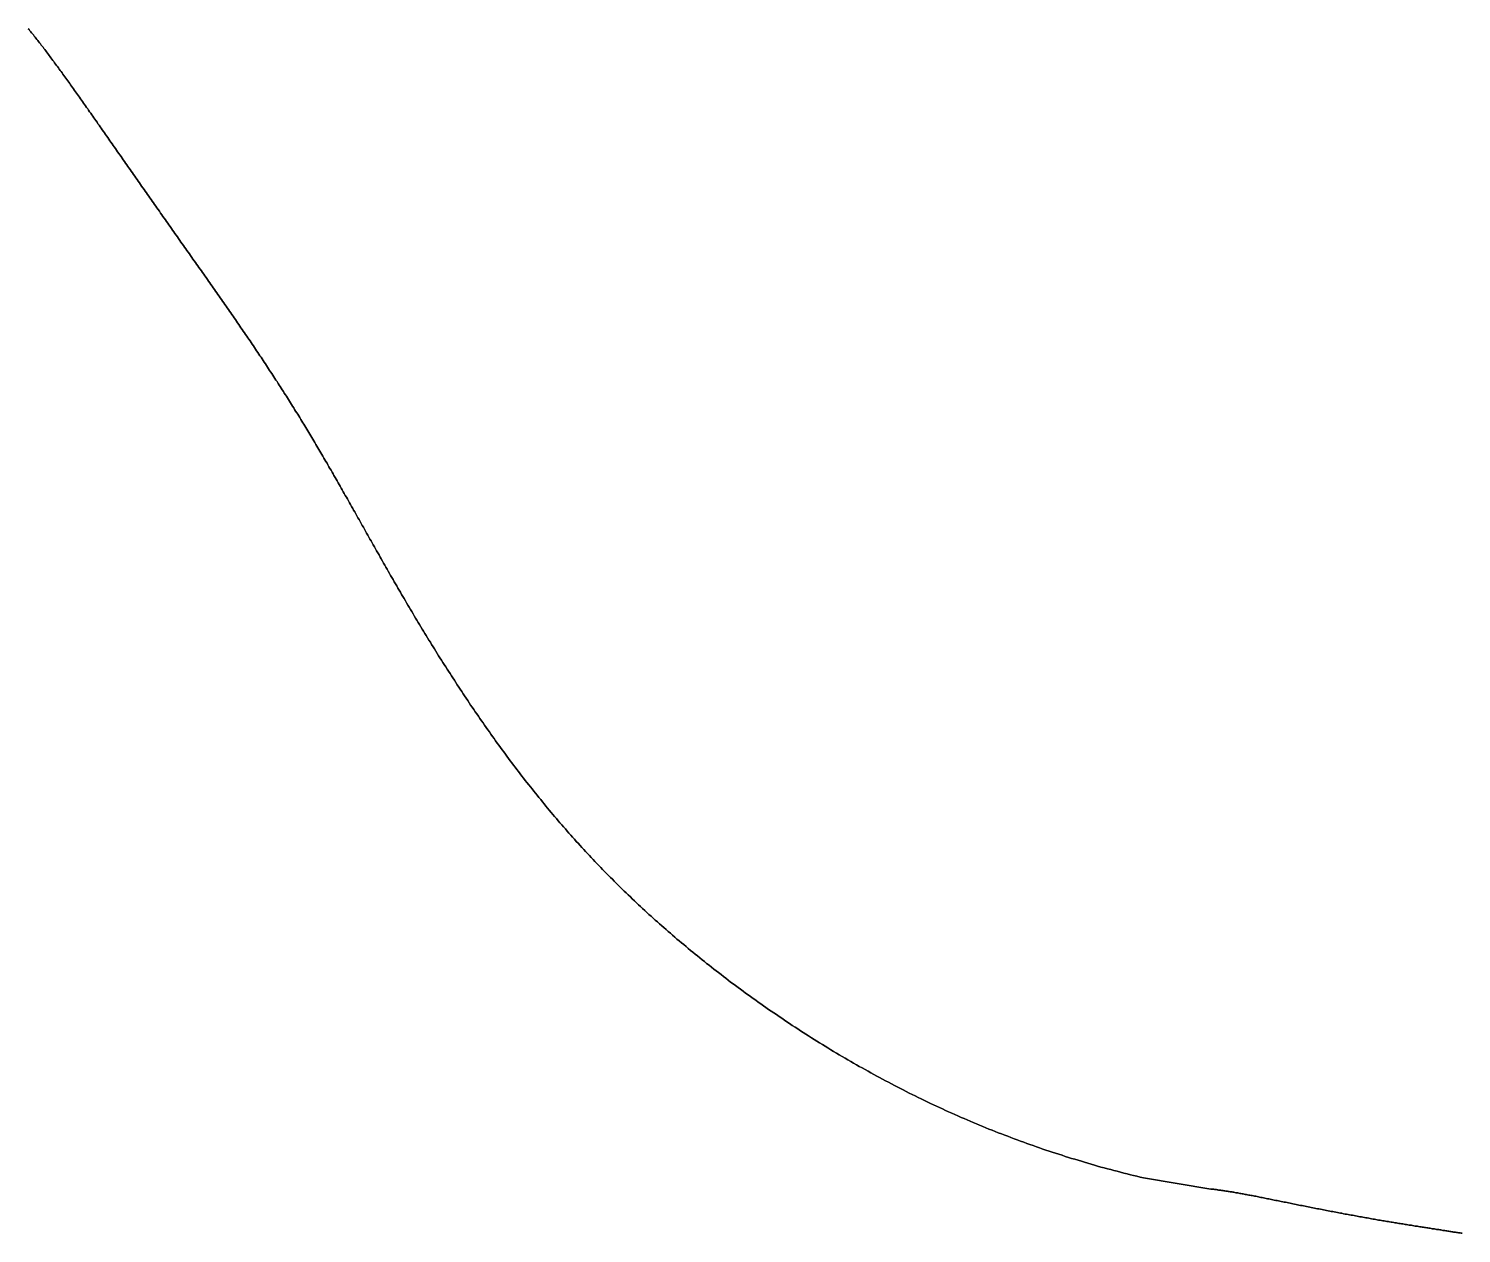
# Model space of a CAD drawing. Header units: inches. Extents: x 130170 to 284068, y 377793 to 804530.
# Drawn here: x 254936.4 to 255039.1, y 734768.7 to 734855 of the extents above; entities that cross this region are included whole.
import ezdxf

# ---------------------------------------------------------------- set-up
doc = ezdxf.new("R2010")
doc.units = ezdxf.units.IN
doc.header["$MEASUREMENT"] = 0
doc.layers.add('muni_il', color=7, linetype='Continuous')

msp = doc.modelspace()

# ---------------------------------------------------------------- linework, layer by layer
at = {"layer": 'muni_il'}
for points in [[(254936.34, 734855.03), (254936.4, 734854.96), (254936.46, 734854.88), (254936.52, 734854.81), (254936.58, 734854.73), (254936.65, 734854.65), (254936.71, 734854.58), (254936.77, 734854.5), (254936.83, 734854.42), (254936.89, 734854.34), (254936.96, 734854.26), (254937.02, 734854.18), (254937.08, 734854.1), (254937.14, 734854.02), (254937.21, 734853.94), (254937.27, 734853.86), (254937.33, 734853.78), (254937.4, 734853.7), (254937.46, 734853.62), (254937.52, 734853.53), (254937.59, 734853.45), (254937.65, 734853.36), (254937.71, 734853.28), (254937.78, 734853.19), (254937.84, 734853.11), (254937.91, 734853.02), (254937.97, 734852.94), (254938.04, 734852.85), (254938.1, 734852.76), (254938.17, 734852.67), (254938.23, 734852.58), (254938.3, 734852.49), (254938.36, 734852.4), (254938.43, 734852.31), (254938.5, 734852.22), (254938.56, 734852.13), (254938.63, 734852.04), (254938.7, 734851.95), (254938.76, 734851.86), (254938.83, 734851.76), (254938.9, 734851.67), (254938.97, 734851.58), (254939.04, 734851.48), (254939.1, 734851.39), (254939.17, 734851.29), (254939.24, 734851.2), (254939.31, 734851.1), (254939.38, 734851), (254939.45, 734850.9), (254939.52, 734850.81), (254939.59, 734850.71), (254939.66, 734850.61), (254939.73, 734850.51), (254939.8, 734850.41), (254939.87, 734850.31), (254939.94, 734850.21), (254940.01, 734850.11), (254940.09, 734850.01), (254940.16, 734849.91), (254940.23, 734849.8), (254940.3, 734849.7), (254940.38, 734849.6), (254940.45, 734849.49), (254940.52, 734849.39), (254940.6, 734849.29), (254940.67, 734849.18), (254940.74, 734849.08), (254940.82, 734848.97), (254940.89, 734848.86), (254940.97, 734848.76), (254941.04, 734848.65), (254941.12, 734848.54), (254941.19, 734848.44), (254941.27, 734848.33), (254941.34, 734848.22), (254941.42, 734848.11), (254941.5, 734848), (254941.57, 734847.89), (254941.65, 734847.78), (254941.73, 734847.67), (254941.8, 734847.56), (254941.88, 734847.45), (254941.96, 734847.34), (254942.04, 734847.23), (254942.12, 734847.11), (254942.19, 734847), (254942.27, 734846.89), (254942.35, 734846.78), (254942.43, 734846.66), (254942.51, 734846.55), (254942.59, 734846.44), (254942.67, 734846.32), (254942.75, 734846.21), (254942.83, 734846.09), (254942.91, 734845.98), (254942.99, 734845.86), (254943.07, 734845.75), (254943.15, 734845.63), (254943.23, 734845.51), (254943.32, 734845.4), (254943.4, 734845.28), (254943.48, 734845.16), (254943.56, 734845.05), (254943.64, 734844.93), (254943.73, 734844.81), (254943.81, 734844.69), (254943.89, 734844.58), (254943.97, 734844.46), (254944.06, 734844.34), (254944.14, 734844.22), (254944.22, 734844.1), (254944.31, 734843.98), (254944.39, 734843.86), (254944.47, 734843.74), (254944.56, 734843.62), (254944.64, 734843.5), (254944.73, 734843.39), (254944.81, 734843.26), (254944.89, 734843.14), (254944.98, 734843.02), (254945.06, 734842.9), (254945.15, 734842.78), (254945.23, 734842.66), (254945.32, 734842.54), (254945.4, 734842.42), (254945.49, 734842.3), (254945.57, 734842.18), (254945.66, 734842.06), (254945.74, 734841.94), (254945.83, 734841.81), (254945.91, 734841.69), (254946, 734841.57), (254946.09, 734841.45), (254946.17, 734841.33), (254946.26, 734841.21), (254946.34, 734841.08), (254946.43, 734840.96), (254946.52, 734840.84), (254946.6, 734840.72), (254946.69, 734840.6), (254946.77, 734840.47), (254946.86, 734840.35), (254946.95, 734840.23), (254947.03, 734840.11), (254947.12, 734839.99), (254947.2, 734839.86), (254947.29, 734839.74), (254947.38, 734839.62), (254947.46, 734839.5), (254947.55, 734839.38), (254947.63, 734839.25), (254947.72, 734839.13), (254947.81, 734839.01), (254947.89, 734838.89), (254947.98, 734838.77), (254948.06, 734838.64), (254948.15, 734838.52), (254948.24, 734838.4), (254948.32, 734838.28), (254948.41, 734838.16), (254948.49, 734838.04), (254948.58, 734837.91), (254948.67, 734837.79), (254948.75, 734837.67), (254948.84, 734837.55), (254948.92, 734837.43), (254949.01, 734837.31), (254949.09, 734837.19), (254949.18, 734837.06), (254949.26, 734836.94), (254949.35, 734836.82), (254949.43, 734836.7), (254949.52, 734836.58), (254949.6, 734836.46), (254949.69, 734836.34), (254949.77, 734836.22), (254949.85, 734836.1), (254949.94, 734835.98), (254950.02, 734835.86), (254950.11, 734835.74), (254950.19, 734835.62), (254950.27, 734835.5), (254950.36, 734835.38), (254950.44, 734835.26), (254950.52, 734835.14), (254950.61, 734835.02), (254950.69, 734834.9), (254950.77, 734834.78), (254950.86, 734834.66), (254950.94, 734834.54), (254951.02, 734834.42), (254951.1, 734834.3), (254951.19, 734834.18), (254951.27, 734834.07), (254951.35, 734833.95), (254951.43, 734833.83), (254951.51, 734833.71), (254951.59, 734833.59), (254951.67, 734833.47), (254951.76, 734833.36), (254951.84, 734833.24), (254951.92, 734833.12), (254952, 734833), (254952.08, 734832.88), (254952.16, 734832.77), (254952.24, 734832.65), (254952.32, 734832.53), (254952.4, 734832.41), (254952.48, 734832.3), (254952.55, 734832.18), (254952.63, 734832.06), (254952.71, 734831.94), (254952.79, 734831.83), (254952.87, 734831.71), (254952.95, 734831.59), (254953.03, 734831.48), (254953.1, 734831.36), (254953.18, 734831.24), (254953.26, 734831.13), (254953.34, 734831.01), (254953.41, 734830.89), (254953.49, 734830.78), (254953.57, 734830.66), (254953.64, 734830.54), (254953.72, 734830.43), (254953.8, 734830.31), (254953.87, 734830.19), (254953.95, 734830.08), (254954.03, 734829.96), (254954.1, 734829.84), (254954.18, 734829.73), (254954.25, 734829.61), (254954.33, 734829.49), (254954.4, 734829.38), (254954.48, 734829.26), (254954.55, 734829.14), (254954.63, 734829.03), (254954.7, 734828.91), (254954.78, 734828.79), (254954.85, 734828.68), (254954.92, 734828.56), (254955, 734828.44), (254955.07, 734828.33), (254955.15, 734828.21), (254955.22, 734828.09), (254955.29, 734827.97), (254955.37, 734827.86), (254955.44, 734827.74), (254955.51, 734827.62), (254955.59, 734827.5), (254955.66, 734827.39), (254955.73, 734827.27), (254955.81, 734827.15), (254955.88, 734827.03), (254955.95, 734826.91), (254956.02, 734826.79), (254956.1, 734826.68), (254956.17, 734826.56), (254956.24, 734826.44), (254956.31, 734826.32), (254956.39, 734826.2), (254956.46, 734826.08), (254956.53, 734825.96), (254956.6, 734825.84), (254956.67, 734825.72), (254956.75, 734825.6), (254956.82, 734825.48), (254956.89, 734825.36), (254956.96, 734825.23), (254957.03, 734825.11), (254957.11, 734824.99), (254957.18, 734824.87), (254957.25, 734824.75), (254957.32, 734824.62), (254957.39, 734824.5), (254957.47, 734824.38), (254957.54, 734824.25), (254957.61, 734824.13), (254957.68, 734824.01), (254957.76, 734823.88), (254957.83, 734823.76), (254957.9, 734823.63), (254957.97, 734823.51), (254958.05, 734823.38), (254958.12, 734823.25), (254958.19, 734823.13), (254958.26, 734823), (254958.34, 734822.87), (254958.41, 734822.75), (254958.48, 734822.62), (254958.56, 734822.49), (254958.63, 734822.36), (254958.7, 734822.23), (254958.78, 734822.1), (254958.85, 734821.97), (254958.92, 734821.84), (254959, 734821.71), (254959.07, 734821.58), (254959.15, 734821.45), (254959.22, 734821.32), (254959.3, 734821.19), (254959.37, 734821.05), (254959.45, 734820.92), (254959.52, 734820.79), (254959.6, 734820.65), (254959.67, 734820.52), (254959.75, 734820.39), (254959.83, 734820.25), (254959.9, 734820.11), (254959.98, 734819.98), (254960.06, 734819.84), (254960.13, 734819.71), (254960.21, 734819.57), (254960.29, 734819.43), (254960.37, 734819.29), (254960.44, 734819.15), (254960.52, 734819.01), (254960.6, 734818.87), (254960.68, 734818.73), (254960.76, 734818.59), (254960.84, 734818.45), (254960.92, 734818.31), (254961, 734818.17), (254961.08, 734818.03), (254961.16, 734817.88), (254961.24, 734817.74), (254961.32, 734817.6), (254961.4, 734817.45), (254961.49, 734817.31), (254961.57, 734817.16), (254961.65, 734817.02), (254961.73, 734816.87), (254961.82, 734816.73), (254961.9, 734816.58), (254961.98, 734816.43), (254962.07, 734816.29), (254962.15, 734816.14), (254962.24, 734815.99), (254962.32, 734815.84), (254962.41, 734815.69), (254962.5, 734815.54), (254962.58, 734815.39), (254962.67, 734815.24), (254962.76, 734815.09), (254962.85, 734814.94), (254962.93, 734814.79), (254963.02, 734814.64), (254963.11, 734814.48), (254963.2, 734814.33), (254963.29, 734814.18), (254963.38, 734814.02), (254963.47, 734813.87), (254963.56, 734813.72), (254963.65, 734813.56), (254963.74, 734813.41), (254963.84, 734813.25), (254963.93, 734813.1), (254964.02, 734812.94), (254964.11, 734812.79), (254964.21, 734812.63), (254964.3, 734812.47), (254964.4, 734812.32), (254964.49, 734812.16), (254964.59, 734812), (254964.68, 734811.84), (254964.78, 734811.69), (254964.87, 734811.53), (254964.97, 734811.37), (254965.07, 734811.21), (254965.17, 734811.05), (254965.26, 734810.89), (254965.36, 734810.73), (254965.46, 734810.57), (254965.56, 734810.41), (254965.66, 734810.25), (254965.76, 734810.09), (254965.86, 734809.93), (254965.96, 734809.77), (254966.06, 734809.61), (254966.16, 734809.45), (254966.27, 734809.29), (254966.37, 734809.13), (254966.47, 734808.97), (254966.58, 734808.81), (254966.68, 734808.65), (254966.78, 734808.49), (254966.89, 734808.33), (254966.99, 734808.17), (254967.1, 734808), (254967.2, 734807.84), (254967.31, 734807.68), (254967.42, 734807.52), (254967.52, 734807.36), (254967.63, 734807.2), (254967.74, 734807.04), (254967.85, 734806.87), (254967.95, 734806.71), (254968.06, 734806.55), (254968.17, 734806.39), (254968.28, 734806.23), (254968.39, 734806.07), (254968.5, 734805.91), (254968.61, 734805.75), (254968.72, 734805.59), (254968.83, 734805.43), (254968.95, 734805.27), (254969.06, 734805.11), (254969.17, 734804.94), (254969.28, 734804.78), (254969.4, 734804.62), (254969.51, 734804.46), (254969.62, 734804.3), (254969.74, 734804.15), (254969.85, 734803.99), (254969.97, 734803.83), (254970.08, 734803.67), (254970.2, 734803.51), (254970.31, 734803.35), (254970.43, 734803.19), (254970.55, 734803.03), (254970.66, 734802.88), (254970.78, 734802.72), (254970.9, 734802.56), (254971.02, 734802.4), (254971.14, 734802.25), (254971.25, 734802.09), (254971.37, 734801.93), (254971.49, 734801.78), (254971.61, 734801.62), (254971.73, 734801.46), (254971.85, 734801.31), (254971.97, 734801.15), (254972.09, 734801), (254972.22, 734800.84), (254972.34, 734800.69), (254972.46, 734800.54), (254972.58, 734800.38), (254972.71, 734800.23), (254972.83, 734800.08), (254972.95, 734799.92), (254973.08, 734799.77), (254973.2, 734799.62), (254973.33, 734799.47), (254973.45, 734799.31), (254973.58, 734799.16), (254973.7, 734799.01), (254973.83, 734798.86), (254973.95, 734798.71), (254974.08, 734798.56), (254974.21, 734798.41), (254974.34, 734798.26), (254974.46, 734798.11), (254974.59, 734797.96), (254974.72, 734797.82), (254974.85, 734797.67), (254974.98, 734797.52), (254975.11, 734797.37), (254975.24, 734797.22), (254975.37, 734797.08), (254975.5, 734796.93), (254975.63, 734796.78), (254975.77, 734796.64), (254975.9, 734796.49), (254976.03, 734796.35), (254976.17, 734796.2), (254976.3, 734796.06), (254976.43, 734795.91), (254976.57, 734795.77), (254976.7, 734795.62), (254976.84, 734795.48), (254976.97, 734795.34), (254977.11, 734795.19), (254977.25, 734795.05), (254977.39, 734794.91), (254977.52, 734794.77), (254977.66, 734794.62), (254977.8, 734794.48), (254977.94, 734794.34), (254978.08, 734794.2), (254978.22, 734794.06), (254978.36, 734793.92), (254978.5, 734793.78), (254978.64, 734793.64), (254978.79, 734793.5), (254978.93, 734793.36), (254979.07, 734793.22), (254979.22, 734793.08), (254979.36, 734792.94), (254979.51, 734792.8), (254979.65, 734792.66), (254979.8, 734792.52), (254979.95, 734792.38), (254980.09, 734792.24), (254980.24, 734792.1), (254980.39, 734791.97), (254980.54, 734791.83), (254980.69, 734791.69), (254980.84, 734791.55), (254980.99, 734791.42), (254981.14, 734791.28), (254981.3, 734791.14), (254981.45, 734791.01), (254981.6, 734790.87), (254981.76, 734790.73), (254981.91, 734790.6), (254982.07, 734790.46), (254982.22, 734790.32), (254982.38, 734790.19), (254982.54, 734790.05), (254982.7, 734789.92), (254982.85, 734789.78), (254983.01, 734789.65), (254983.17, 734789.51), (254983.34, 734789.38), (254983.5, 734789.24), (254983.66, 734789.11), (254983.82, 734788.97), (254983.99, 734788.84), (254984.15, 734788.7), (254984.32, 734788.57), (254984.48, 734788.43), (254984.65, 734788.3), (254984.82, 734788.17), (254984.98, 734788.03), (254985.15, 734787.9), (254985.32, 734787.77), (254985.49, 734787.63), (254985.66, 734787.5), (254985.83, 734787.37), (254986.01, 734787.23), (254986.18, 734787.1), (254986.35, 734786.97), (254986.53, 734786.84), (254986.7, 734786.7), (254986.88, 734786.57), (254987.06, 734786.44), (254987.23, 734786.31), (254987.41, 734786.18), (254987.59, 734786.05), (254987.77, 734785.91), (254987.95, 734785.78), (254988.13, 734785.65), (254988.31, 734785.52), (254988.5, 734785.39), (254988.68, 734785.26), (254988.86, 734785.13), (254989.05, 734785), (254989.23, 734784.87), (254989.42, 734784.74), (254989.61, 734784.61), (254989.79, 734784.48), (254989.98, 734784.36), (254990.17, 734784.23), (254990.36, 734784.1), (254990.55, 734783.97), (254990.74, 734783.84), (254990.93, 734783.72), (254991.12, 734783.59), (254991.32, 734783.46), (254991.51, 734783.34), (254991.71, 734783.21), (254991.9, 734783.09), (254992.1, 734782.96), (254992.29, 734782.83), (254992.49, 734782.71), (254992.69, 734782.59), (254992.88, 734782.46), (254993.08, 734782.34), (254993.28, 734782.22), (254993.48, 734782.09), (254993.68, 734781.97), (254993.88, 734781.85), (254994.08, 734781.73), (254994.29, 734781.61), (254994.49, 734781.49), (254994.69, 734781.37), (254994.9, 734781.25), (254995.1, 734781.13), (254995.31, 734781.01), (254995.51, 734780.89), (254995.72, 734780.77), (254995.92, 734780.65), (254996.13, 734780.54), (254996.34, 734780.42), (254996.55, 734780.3), (254996.75, 734780.19), (254996.96, 734780.07), (254997.17, 734779.96), (254997.38, 734779.85), (254997.59, 734779.73), (254997.8, 734779.62), (254998.02, 734779.51), (254998.23, 734779.4), (254998.44, 734779.29), (254998.65, 734779.18), (254998.87, 734779.07), (254999.08, 734778.96), (254999.29, 734778.85), (254999.51, 734778.74), (254999.72, 734778.63), (254999.94, 734778.53), (255000.15, 734778.42), (255000.37, 734778.32), (255000.59, 734778.21), (255000.8, 734778.11), (255001.02, 734778), (255001.24, 734777.9), (255001.46, 734777.8), (255001.68, 734777.7), (255001.9, 734777.6), (255002.11, 734777.5), (255002.33, 734777.4), (255002.55, 734777.3), (255002.77, 734777.2), (255002.99, 734777.1), (255003.22, 734777), (255003.44, 734776.91), (255003.66, 734776.81), (255003.88, 734776.72), (255004.1, 734776.62), (255004.33, 734776.53), (255004.55, 734776.44), (255004.77, 734776.35), (255005, 734776.25), (255005.22, 734776.16), (255005.44, 734776.07), (255005.67, 734775.98), (255005.89, 734775.9), (255006.12, 734775.81), (255006.35, 734775.72), (255006.57, 734775.64), (255006.8, 734775.55), (255007.02, 734775.46), (255007.25, 734775.38), (255007.48, 734775.3), (255007.71, 734775.21), (255007.93, 734775.13), (255008.16, 734775.05), (255008.39, 734774.97), (255008.62, 734774.89), (255008.85, 734774.81), (255009.08, 734774.73), (255009.31, 734774.65), (255009.53, 734774.58), (255009.76, 734774.5), (255009.99, 734774.43), (255010.23, 734774.35), (255010.46, 734774.28), (255010.69, 734774.2), (255010.92, 734774.13), (255011.15, 734774.06), (255011.38, 734773.99), (255011.61, 734773.92), (255011.85, 734773.85), (255012.08, 734773.78), (255012.31, 734773.71), (255012.54, 734773.64), (255012.78, 734773.58), (255013.01, 734773.51), (255013.24, 734773.44), (255013.48, 734773.38), (255013.71, 734773.32), (255013.95, 734773.25), (255014.18, 734773.19), (255014.42, 734773.13), (255014.65, 734773.07), (255014.89, 734773.01), (255015.12, 734772.95), (255015.36, 734772.89), (255015.59, 734772.83), (255015.83, 734772.78), (255016.07, 734772.72), (255016.3, 734772.66), (255021.14, 734771.86), (255021.22, 734771.86), (255021.26, 734771.85), (255021.3, 734771.85), (255021.34, 734771.84), (255021.39, 734771.83), (255021.43, 734771.83), (255021.48, 734771.82), (255021.53, 734771.82), (255021.58, 734771.81), (255021.63, 734771.8), (255021.68, 734771.79), (255021.73, 734771.79), (255021.79, 734771.78), (255021.84, 734771.77), (255021.9, 734771.76), (255021.96, 734771.76), (255022.02, 734771.75), (255022.07, 734771.74), (255022.13, 734771.73), (255022.2, 734771.72), (255022.26, 734771.71), (255022.32, 734771.7), (255022.38, 734771.69), (255022.45, 734771.68), (255022.51, 734771.67), (255022.58, 734771.66), (255022.65, 734771.65), (255022.71, 734771.64), (255022.78, 734771.63), (255022.85, 734771.61), (255022.92, 734771.6), (255023, 734771.59), (255023.07, 734771.58), (255023.14, 734771.56), (255023.22, 734771.55), (255023.29, 734771.54), (255023.37, 734771.52), (255023.44, 734771.51), (255023.52, 734771.49), (255023.6, 734771.48), (255023.68, 734771.47), (255023.76, 734771.45), (255023.85, 734771.43), (255023.93, 734771.42), (255024.01, 734771.4), (255024.1, 734771.39), (255024.18, 734771.37), (255024.27, 734771.35), (255024.36, 734771.34), (255024.45, 734771.32), (255024.54, 734771.3), (255024.63, 734771.28), (255024.72, 734771.26), (255024.81, 734771.25), (255024.9, 734771.23), (255025, 734771.21), (255025.09, 734771.19), (255025.19, 734771.17), (255025.28, 734771.15), (255025.38, 734771.13), (255025.48, 734771.11), (255025.58, 734771.09), (255025.68, 734771.07), (255025.78, 734771.05), (255025.88, 734771.03), (255025.98, 734771.01), (255026.08, 734770.99), (255026.18, 734770.97), (255026.28, 734770.95), (255026.39, 734770.93), (255026.49, 734770.91), (255026.6, 734770.89), (255026.7, 734770.87), (255026.81, 734770.84), (255026.91, 734770.82), (255027.02, 734770.8), (255027.13, 734770.78), (255027.24, 734770.76), (255027.34, 734770.74), (255027.45, 734770.71), (255027.56, 734770.69), (255027.67, 734770.67), (255027.78, 734770.65), (255027.89, 734770.63), (255028, 734770.61), (255028.11, 734770.58), (255028.22, 734770.56), (255028.33, 734770.54), (255028.44, 734770.52), (255028.55, 734770.5), (255028.66, 734770.47), (255028.77, 734770.45), (255028.88, 734770.43), (255028.99, 734770.41), (255029.1, 734770.39), (255029.21, 734770.37), (255029.32, 734770.35), (255029.43, 734770.32), (255029.54, 734770.3), (255029.65, 734770.28), (255029.76, 734770.26), (255029.87, 734770.24), (255029.98, 734770.22), (255030.09, 734770.2), (255030.2, 734770.18), (255030.31, 734770.16), (255030.42, 734770.14), (255030.53, 734770.12), (255030.64, 734770.09), (255030.75, 734770.07), (255030.86, 734770.05), (255030.97, 734770.03), (255031.07, 734770.01), (255031.18, 734769.99), (255031.29, 734769.98), (255031.4, 734769.96), (255031.5, 734769.94), (255031.61, 734769.92), (255031.72, 734769.9), (255031.82, 734769.88), (255031.93, 734769.86), (255032.03, 734769.84), (255032.14, 734769.82), (255032.24, 734769.8), (255032.35, 734769.79), (255032.45, 734769.77), (255032.55, 734769.75), (255032.66, 734769.73), (255032.76, 734769.71), (255032.86, 734769.7), (255032.96, 734769.68), (255033.06, 734769.66), (255033.16, 734769.64), (255033.26, 734769.63), (255033.36, 734769.61), (255033.46, 734769.59), (255033.56, 734769.58), (255033.66, 734769.56), (255033.76, 734769.54), (255033.86, 734769.53), (255033.95, 734769.51), (255034.05, 734769.49), (255034.14, 734769.48), (255034.24, 734769.46), (255034.33, 734769.45), (255034.43, 734769.43), (255034.52, 734769.42), (255034.61, 734769.4), (255034.71, 734769.39), (255034.8, 734769.37), (255034.89, 734769.36), (255034.98, 734769.34), (255035.07, 734769.33), (255035.16, 734769.31), (255035.25, 734769.3), (255035.34, 734769.28), (255035.43, 734769.27), (255035.52, 734769.26), (255035.6, 734769.24), (255035.69, 734769.23), (255035.78, 734769.21), (255035.86, 734769.2), (255035.95, 734769.19), (255036.03, 734769.17), (255036.12, 734769.16), (255036.2, 734769.15), (255036.28, 734769.13), (255036.37, 734769.12), (255036.45, 734769.11), (255036.53, 734769.1), (255036.61, 734769.08), (255036.69, 734769.07), (255036.77, 734769.06), (255036.85, 734769.05), (255036.93, 734769.03), (255037.01, 734769.02), (255037.08, 734769.01), (255037.16, 734769), (255037.24, 734768.98), (255037.31, 734768.97), (255037.39, 734768.96), (255037.47, 734768.95), (255037.54, 734768.94), (255037.62, 734768.93), (255037.69, 734768.91), (255037.76, 734768.9), (255037.84, 734768.89), (255037.91, 734768.88), (255037.98, 734768.87), (255038.05, 734768.86), (255038.12, 734768.85), (255038.19, 734768.84), (255038.26, 734768.82), (255038.33, 734768.81), (255038.4, 734768.8), (255038.47, 734768.79), (255038.54, 734768.78), (255038.61, 734768.77), (255038.68, 734768.76), (255038.74, 734768.75), (255038.81, 734768.74), (255038.88, 734768.73), (255038.94, 734768.72), (255039.01, 734768.71), (255039.07, 734768.7), (255039.14, 734768.69)], [(255039.14, 734768.69), (255039.07, 734768.7), (255039.01, 734768.71), (255038.94, 734768.72), (255038.88, 734768.73), (255038.81, 734768.74), (255038.74, 734768.75), (255038.68, 734768.76), (255038.61, 734768.77), (255038.54, 734768.78), (255038.47, 734768.79), (255038.4, 734768.8), (255038.33, 734768.81), (255038.26, 734768.82), (255038.19, 734768.84), (255038.12, 734768.85), (255038.05, 734768.86), (255037.98, 734768.87), (255037.91, 734768.88), (255037.84, 734768.89), (255037.76, 734768.9), (255037.69, 734768.91), (255037.62, 734768.93), (255037.54, 734768.94), (255037.47, 734768.95), (255037.39, 734768.96), (255037.31, 734768.97), (255037.24, 734768.98), (255037.16, 734769), (255037.08, 734769.01), (255037.01, 734769.02), (255036.93, 734769.03), (255036.85, 734769.05), (255036.77, 734769.06), (255036.69, 734769.07), (255036.61, 734769.08), (255036.53, 734769.1), (255036.45, 734769.11), (255036.37, 734769.12), (255036.28, 734769.13), (255036.2, 734769.15), (255036.12, 734769.16), (255036.03, 734769.17), (255035.95, 734769.19), (255035.86, 734769.2), (255035.78, 734769.21), (255035.69, 734769.23), (255035.6, 734769.24), (255035.52, 734769.26), (255035.43, 734769.27), (255035.34, 734769.28), (255035.25, 734769.3), (255035.16, 734769.31), (255035.07, 734769.33), (255034.98, 734769.34), (255034.89, 734769.36), (255034.8, 734769.37), (255034.71, 734769.39), (255034.61, 734769.4), (255034.52, 734769.42), (255034.43, 734769.43), (255034.33, 734769.45), (255034.24, 734769.46), (255034.14, 734769.48), (255034.05, 734769.49), (255033.95, 734769.51), (255033.86, 734769.53), (255033.76, 734769.54), (255033.66, 734769.56), (255033.56, 734769.58), (255033.46, 734769.59), (255033.36, 734769.61), (255033.26, 734769.63), (255033.16, 734769.64), (255033.06, 734769.66), (255032.96, 734769.68), (255032.86, 734769.7), (255032.76, 734769.71), (255032.66, 734769.73), (255032.55, 734769.75), (255032.45, 734769.77), (255032.35, 734769.79), (255032.24, 734769.8), (255032.14, 734769.82), (255032.03, 734769.84), (255031.93, 734769.86), (255031.82, 734769.88), (255031.72, 734769.9), (255031.61, 734769.92), (255031.5, 734769.94), (255031.4, 734769.96), (255031.29, 734769.98), (255031.18, 734769.99), (255031.07, 734770.01), (255030.97, 734770.03), (255030.86, 734770.05), (255030.75, 734770.07), (255030.64, 734770.09), (255030.53, 734770.12), (255030.42, 734770.14), (255030.31, 734770.16), (255030.2, 734770.18), (255030.09, 734770.2), (255029.98, 734770.22), (255029.87, 734770.24), (255029.76, 734770.26), (255029.65, 734770.28), (255029.54, 734770.3), (255029.43, 734770.32), (255029.32, 734770.35), (255029.21, 734770.37), (255029.1, 734770.39), (255028.99, 734770.41), (255028.88, 734770.43), (255028.77, 734770.45), (255028.66, 734770.47), (255028.55, 734770.5), (255028.44, 734770.52), (255028.33, 734770.54), (255028.22, 734770.56), (255028.11, 734770.58), (255028, 734770.61), (255027.89, 734770.63), (255027.78, 734770.65), (255027.67, 734770.67), (255027.56, 734770.69), (255027.45, 734770.71), (255027.34, 734770.74), (255027.24, 734770.76), (255027.13, 734770.78), (255027.02, 734770.8), (255026.91, 734770.82), (255026.81, 734770.84), (255026.7, 734770.87), (255026.6, 734770.89), (255026.49, 734770.91), (255026.39, 734770.93), (255026.28, 734770.95), (255026.18, 734770.97), (255026.08, 734770.99), (255025.98, 734771.01), (255025.88, 734771.03), (255025.78, 734771.05), (255025.68, 734771.07), (255025.58, 734771.09), (255025.48, 734771.11), (255025.38, 734771.13), (255025.28, 734771.15), (255025.19, 734771.17), (255025.09, 734771.19), (255025, 734771.21), (255024.9, 734771.23), (255024.81, 734771.25), (255024.72, 734771.26), (255024.63, 734771.28), (255024.54, 734771.3), (255024.45, 734771.32), (255024.36, 734771.34), (255024.27, 734771.35), (255024.18, 734771.37), (255024.1, 734771.39), (255024.01, 734771.4), (255023.93, 734771.42), (255023.85, 734771.43), (255023.76, 734771.45), (255023.68, 734771.47), (255023.6, 734771.48), (255023.52, 734771.49), (255023.44, 734771.51), (255023.37, 734771.52), (255023.29, 734771.54), (255023.22, 734771.55), (255023.14, 734771.56), (255023.07, 734771.58), (255023, 734771.59), (255022.92, 734771.6), (255022.85, 734771.61), (255022.78, 734771.63), (255022.71, 734771.64), (255022.65, 734771.65), (255022.58, 734771.66), (255022.51, 734771.67), (255022.45, 734771.68), (255022.38, 734771.69), (255022.32, 734771.7), (255022.26, 734771.71), (255022.2, 734771.72), (255022.13, 734771.73), (255022.07, 734771.74), (255022.02, 734771.75), (255021.96, 734771.76), (255021.9, 734771.76), (255021.84, 734771.77), (255021.79, 734771.78), (255021.73, 734771.79), (255021.68, 734771.79), (255021.63, 734771.8), (255021.58, 734771.81), (255021.53, 734771.82), (255021.48, 734771.82), (255021.43, 734771.83), (255021.39, 734771.83), (255021.34, 734771.84), (255021.3, 734771.85), (255021.26, 734771.85), (255021.22, 734771.86), (255021.14, 734771.86), (255016.3, 734772.66), (255016.07, 734772.72), (255015.83, 734772.78), (255015.59, 734772.83), (255015.36, 734772.89), (255015.12, 734772.95), (255014.89, 734773.01), (255014.65, 734773.07), (255014.42, 734773.13), (255014.18, 734773.19), (255013.95, 734773.25), (255013.71, 734773.32), (255013.48, 734773.38), (255013.24, 734773.44), (255013.01, 734773.51), (255012.78, 734773.58), (255012.54, 734773.64), (255012.31, 734773.71), (255012.08, 734773.78), (255011.85, 734773.85), (255011.61, 734773.92), (255011.38, 734773.99), (255011.15, 734774.06), (255010.92, 734774.13), (255010.69, 734774.2), (255010.46, 734774.28), (255010.23, 734774.35), (255009.99, 734774.43), (255009.76, 734774.5), (255009.53, 734774.58), (255009.31, 734774.65), (255009.08, 734774.73), (255008.85, 734774.81), (255008.62, 734774.89), (255008.39, 734774.97), (255008.16, 734775.05), (255007.93, 734775.13), (255007.71, 734775.21), (255007.48, 734775.3), (255007.25, 734775.38), (255007.02, 734775.46), (255006.8, 734775.55), (255006.57, 734775.64), (255006.35, 734775.72), (255006.12, 734775.81), (255005.89, 734775.9), (255005.67, 734775.98), (255005.44, 734776.07), (255005.22, 734776.16), (255005, 734776.25), (255004.77, 734776.35), (255004.55, 734776.44), (255004.33, 734776.53), (255004.1, 734776.62), (255003.88, 734776.72), (255003.66, 734776.81), (255003.44, 734776.91), (255003.22, 734777), (255002.99, 734777.1), (255002.77, 734777.2), (255002.55, 734777.3), (255002.33, 734777.4), (255002.11, 734777.5), (255001.9, 734777.6), (255001.68, 734777.7), (255001.46, 734777.8), (255001.24, 734777.9), (255001.02, 734778), (255000.8, 734778.11), (255000.59, 734778.21), (255000.37, 734778.32), (255000.15, 734778.42), (254999.94, 734778.53), (254999.72, 734778.63), (254999.51, 734778.74), (254999.29, 734778.85), (254999.08, 734778.96), (254998.87, 734779.07), (254998.65, 734779.18), (254998.44, 734779.29), (254998.23, 734779.4), (254998.02, 734779.51), (254997.8, 734779.62), (254997.59, 734779.73), (254997.38, 734779.85), (254997.17, 734779.96), (254996.96, 734780.07), (254996.75, 734780.19), (254996.55, 734780.3), (254996.34, 734780.42), (254996.13, 734780.54), (254995.92, 734780.65), (254995.72, 734780.77), (254995.51, 734780.89), (254995.31, 734781.01), (254995.1, 734781.13), (254994.9, 734781.25), (254994.69, 734781.37), (254994.49, 734781.49), (254994.29, 734781.61), (254994.08, 734781.73), (254993.88, 734781.85), (254993.68, 734781.97), (254993.48, 734782.09), (254993.28, 734782.22), (254993.08, 734782.34), (254992.88, 734782.46), (254992.69, 734782.59), (254992.49, 734782.71), (254992.29, 734782.83), (254992.1, 734782.96), (254991.9, 734783.09), (254991.71, 734783.21), (254991.51, 734783.34), (254991.32, 734783.46), (254991.12, 734783.59), (254990.93, 734783.72), (254990.74, 734783.84), (254990.55, 734783.97), (254990.36, 734784.1), (254990.17, 734784.23), (254989.98, 734784.36), (254989.79, 734784.48), (254989.61, 734784.61), (254989.42, 734784.74), (254989.23, 734784.87), (254989.05, 734785), (254988.86, 734785.13), (254988.68, 734785.26), (254988.5, 734785.39), (254988.31, 734785.52), (254988.13, 734785.65), (254987.95, 734785.78), (254987.77, 734785.91), (254987.59, 734786.05), (254987.41, 734786.18), (254987.23, 734786.31), (254987.06, 734786.44), (254986.88, 734786.57), (254986.7, 734786.7), (254986.53, 734786.84), (254986.35, 734786.97), (254986.18, 734787.1), (254986.01, 734787.23), (254985.83, 734787.37), (254985.66, 734787.5), (254985.49, 734787.63), (254985.32, 734787.77), (254985.15, 734787.9), (254984.98, 734788.03), (254984.82, 734788.17), (254984.65, 734788.3), (254984.48, 734788.43), (254984.32, 734788.57), (254984.15, 734788.7), (254983.99, 734788.84), (254983.82, 734788.97), (254983.66, 734789.11), (254983.5, 734789.24), (254983.34, 734789.38), (254983.17, 734789.51), (254983.01, 734789.65), (254982.85, 734789.78), (254982.7, 734789.92), (254982.54, 734790.05), (254982.38, 734790.19), (254982.22, 734790.32), (254982.07, 734790.46), (254981.91, 734790.6), (254981.76, 734790.73), (254981.6, 734790.87), (254981.45, 734791.01), (254981.3, 734791.14), (254981.14, 734791.28), (254980.99, 734791.42), (254980.84, 734791.55), (254980.69, 734791.69), (254980.54, 734791.83), (254980.39, 734791.97), (254980.24, 734792.1), (254980.09, 734792.24), (254979.95, 734792.38), (254979.8, 734792.52), (254979.65, 734792.66), (254979.51, 734792.8), (254979.36, 734792.94), (254979.22, 734793.08), (254979.07, 734793.22), (254978.93, 734793.36), (254978.79, 734793.5), (254978.64, 734793.64), (254978.5, 734793.78), (254978.36, 734793.92), (254978.22, 734794.06), (254978.08, 734794.2), (254977.94, 734794.34), (254977.8, 734794.48), (254977.66, 734794.62), (254977.52, 734794.77), (254977.39, 734794.91), (254977.25, 734795.05), (254977.11, 734795.19), (254976.97, 734795.34), (254976.84, 734795.48), (254976.7, 734795.62), (254976.57, 734795.77), (254976.43, 734795.91), (254976.3, 734796.06), (254976.17, 734796.2), (254976.03, 734796.35), (254975.9, 734796.49), (254975.77, 734796.64), (254975.63, 734796.78), (254975.5, 734796.93), (254975.37, 734797.08), (254975.24, 734797.22), (254975.11, 734797.37), (254974.98, 734797.52), (254974.85, 734797.67), (254974.72, 734797.82), (254974.59, 734797.96), (254974.46, 734798.11), (254974.34, 734798.26), (254974.21, 734798.41), (254974.08, 734798.56), (254973.95, 734798.71), (254973.83, 734798.86), (254973.7, 734799.01), (254973.58, 734799.16), (254973.45, 734799.31), (254973.33, 734799.47), (254973.2, 734799.62), (254973.08, 734799.77), (254972.95, 734799.92), (254972.83, 734800.08), (254972.71, 734800.23), (254972.58, 734800.38), (254972.46, 734800.54), (254972.34, 734800.69), (254972.22, 734800.84), (254972.09, 734801), (254971.97, 734801.15), (254971.85, 734801.31), (254971.73, 734801.46), (254971.61, 734801.62), (254971.49, 734801.78), (254971.37, 734801.93), (254971.25, 734802.09), (254971.14, 734802.25), (254971.02, 734802.4), (254970.9, 734802.56), (254970.78, 734802.72), (254970.66, 734802.88), (254970.55, 734803.03), (254970.43, 734803.19), (254970.31, 734803.35), (254970.2, 734803.51), (254970.08, 734803.67), (254969.97, 734803.83), (254969.85, 734803.99), (254969.74, 734804.15), (254969.62, 734804.3), (254969.51, 734804.46), (254969.4, 734804.62), (254969.28, 734804.78), (254969.17, 734804.94), (254969.06, 734805.11), (254968.95, 734805.27), (254968.83, 734805.43), (254968.72, 734805.59), (254968.61, 734805.75), (254968.5, 734805.91), (254968.39, 734806.07), (254968.28, 734806.23), (254968.17, 734806.39), (254968.06, 734806.55), (254967.95, 734806.71), (254967.85, 734806.87), (254967.74, 734807.04), (254967.63, 734807.2), (254967.52, 734807.36), (254967.42, 734807.52), (254967.31, 734807.68), (254967.2, 734807.84), (254967.1, 734808), (254966.99, 734808.17), (254966.89, 734808.33), (254966.78, 734808.49), (254966.68, 734808.65), (254966.58, 734808.81), (254966.47, 734808.97), (254966.37, 734809.13), (254966.27, 734809.29), (254966.16, 734809.45), (254966.06, 734809.61), (254965.96, 734809.77), (254965.86, 734809.93), (254965.76, 734810.09), (254965.66, 734810.25), (254965.56, 734810.41), (254965.46, 734810.57), (254965.36, 734810.73), (254965.26, 734810.89), (254965.17, 734811.05), (254965.07, 734811.21), (254964.97, 734811.37), (254964.87, 734811.53), (254964.78, 734811.69), (254964.68, 734811.84), (254964.59, 734812), (254964.49, 734812.16), (254964.4, 734812.32), (254964.3, 734812.47), (254964.21, 734812.63), (254964.11, 734812.79), (254964.02, 734812.94), (254963.93, 734813.1), (254963.84, 734813.25), (254963.74, 734813.41), (254963.65, 734813.56), (254963.56, 734813.72), (254963.47, 734813.87), (254963.38, 734814.02), (254963.29, 734814.18), (254963.2, 734814.33), (254963.11, 734814.48), (254963.02, 734814.64), (254962.93, 734814.79), (254962.85, 734814.94), (254962.76, 734815.09), (254962.67, 734815.24), (254962.58, 734815.39), (254962.5, 734815.54), (254962.41, 734815.69), (254962.32, 734815.84), (254962.24, 734815.99), (254962.15, 734816.14), (254962.07, 734816.29), (254961.98, 734816.43), (254961.9, 734816.58), (254961.82, 734816.73), (254961.73, 734816.87), (254961.65, 734817.02), (254961.57, 734817.16), (254961.49, 734817.31), (254961.4, 734817.45), (254961.32, 734817.6), (254961.24, 734817.74), (254961.16, 734817.88), (254961.08, 734818.03), (254961, 734818.17), (254960.92, 734818.31), (254960.84, 734818.45), (254960.76, 734818.59), (254960.68, 734818.73), (254960.6, 734818.87), (254960.52, 734819.01), (254960.44, 734819.15), (254960.37, 734819.29), (254960.29, 734819.43), (254960.21, 734819.57), (254960.13, 734819.71), (254960.06, 734819.84), (254959.98, 734819.98), (254959.9, 734820.11), (254959.83, 734820.25), (254959.75, 734820.39), (254959.67, 734820.52), (254959.6, 734820.65), (254959.52, 734820.79), (254959.45, 734820.92), (254959.37, 734821.05), (254959.3, 734821.19), (254959.22, 734821.32), (254959.15, 734821.45), (254959.07, 734821.58), (254959, 734821.71), (254958.92, 734821.84), (254958.85, 734821.97), (254958.78, 734822.1), (254958.7, 734822.23), (254958.63, 734822.36), (254958.56, 734822.49), (254958.48, 734822.62), (254958.41, 734822.75), (254958.34, 734822.87), (254958.26, 734823), (254958.19, 734823.13), (254958.12, 734823.25), (254958.05, 734823.38), (254957.97, 734823.51), (254957.9, 734823.63), (254957.83, 734823.76), (254957.76, 734823.88), (254957.68, 734824.01), (254957.61, 734824.13), (254957.54, 734824.25), (254957.47, 734824.38), (254957.39, 734824.5), (254957.32, 734824.62), (254957.25, 734824.75), (254957.18, 734824.87), (254957.11, 734824.99), (254957.03, 734825.11), (254956.96, 734825.23), (254956.89, 734825.36), (254956.82, 734825.48), (254956.75, 734825.6), (254956.67, 734825.72), (254956.6, 734825.84), (254956.53, 734825.96), (254956.46, 734826.08), (254956.39, 734826.2), (254956.31, 734826.32), (254956.24, 734826.44), (254956.17, 734826.56), (254956.1, 734826.68), (254956.02, 734826.79), (254955.95, 734826.91), (254955.88, 734827.03), (254955.81, 734827.15), (254955.73, 734827.27), (254955.66, 734827.39), (254955.59, 734827.5), (254955.51, 734827.62), (254955.44, 734827.74), (254955.37, 734827.86), (254955.29, 734827.97), (254955.22, 734828.09), (254955.15, 734828.21), (254955.07, 734828.33), (254955, 734828.44), (254954.92, 734828.56), (254954.85, 734828.68), (254954.78, 734828.79), (254954.7, 734828.91), (254954.63, 734829.03), (254954.55, 734829.14), (254954.48, 734829.26), (254954.4, 734829.38), (254954.33, 734829.49), (254954.25, 734829.61), (254954.18, 734829.73), (254954.1, 734829.84), (254954.03, 734829.96), (254953.95, 734830.08), (254953.87, 734830.19), (254953.8, 734830.31), (254953.72, 734830.43), (254953.64, 734830.54), (254953.57, 734830.66), (254953.49, 734830.78), (254953.41, 734830.89), (254953.34, 734831.01), (254953.26, 734831.13), (254953.18, 734831.24), (254953.1, 734831.36), (254953.03, 734831.48), (254952.95, 734831.59), (254952.87, 734831.71), (254952.79, 734831.83), (254952.71, 734831.94), (254952.63, 734832.06), (254952.55, 734832.18), (254952.48, 734832.3), (254952.4, 734832.41), (254952.32, 734832.53), (254952.24, 734832.65), (254952.16, 734832.77), (254952.08, 734832.88), (254952, 734833), (254951.92, 734833.12), (254951.84, 734833.24), (254951.76, 734833.36), (254951.67, 734833.47), (254951.59, 734833.59), (254951.51, 734833.71), (254951.43, 734833.83), (254951.35, 734833.95), (254951.27, 734834.07), (254951.19, 734834.18), (254951.1, 734834.3), (254951.02, 734834.42), (254950.94, 734834.54), (254950.86, 734834.66), (254950.77, 734834.78), (254950.69, 734834.9), (254950.61, 734835.02), (254950.52, 734835.14), (254950.44, 734835.26), (254950.36, 734835.38), (254950.27, 734835.5), (254950.19, 734835.62), (254950.11, 734835.74), (254950.02, 734835.86), (254949.94, 734835.98), (254949.85, 734836.1), (254949.77, 734836.22), (254949.69, 734836.34), (254949.6, 734836.46), (254949.52, 734836.58), (254949.43, 734836.7), (254949.35, 734836.82), (254949.26, 734836.94), (254949.18, 734837.06), (254949.09, 734837.19), (254949.01, 734837.31), (254948.92, 734837.43), (254948.84, 734837.55), (254948.75, 734837.67), (254948.67, 734837.79), (254948.58, 734837.91), (254948.49, 734838.04), (254948.41, 734838.16), (254948.32, 734838.28), (254948.24, 734838.4), (254948.15, 734838.52), (254948.06, 734838.64), (254947.98, 734838.77), (254947.89, 734838.89), (254947.81, 734839.01), (254947.72, 734839.13), (254947.63, 734839.25), (254947.55, 734839.38), (254947.46, 734839.5), (254947.38, 734839.62), (254947.29, 734839.74), (254947.2, 734839.86), (254947.12, 734839.99), (254947.03, 734840.11), (254946.95, 734840.23), (254946.86, 734840.35), (254946.77, 734840.47), (254946.69, 734840.6), (254946.6, 734840.72), (254946.52, 734840.84), (254946.43, 734840.96), (254946.34, 734841.08), (254946.26, 734841.21), (254946.17, 734841.33), (254946.09, 734841.45), (254946, 734841.57), (254945.91, 734841.69), (254945.83, 734841.81), (254945.74, 734841.94), (254945.66, 734842.06), (254945.57, 734842.18), (254945.49, 734842.3), (254945.4, 734842.42), (254945.32, 734842.54), (254945.23, 734842.66), (254945.15, 734842.78), (254945.06, 734842.9), (254944.98, 734843.02), (254944.89, 734843.14), (254944.81, 734843.26), (254944.73, 734843.39), (254944.64, 734843.5), (254944.56, 734843.62), (254944.47, 734843.74), (254944.39, 734843.86), (254944.31, 734843.98), (254944.22, 734844.1), (254944.14, 734844.22), (254944.06, 734844.34), (254943.97, 734844.46), (254943.89, 734844.58), (254943.81, 734844.69), (254943.73, 734844.81), (254943.64, 734844.93), (254943.56, 734845.05), (254943.48, 734845.16), (254943.4, 734845.28), (254943.32, 734845.4), (254943.23, 734845.51), (254943.15, 734845.63), (254943.07, 734845.75), (254942.99, 734845.86), (254942.91, 734845.98), (254942.83, 734846.09), (254942.75, 734846.21), (254942.67, 734846.32), (254942.59, 734846.44), (254942.51, 734846.55), (254942.43, 734846.66), (254942.35, 734846.78), (254942.27, 734846.89), (254942.19, 734847), (254942.12, 734847.11), (254942.04, 734847.23), (254941.96, 734847.34), (254941.88, 734847.45), (254941.8, 734847.56), (254941.73, 734847.67), (254941.65, 734847.78), (254941.57, 734847.89), (254941.5, 734848), (254941.42, 734848.11), (254941.34, 734848.22), (254941.27, 734848.33), (254941.19, 734848.44), (254941.12, 734848.54), (254941.04, 734848.65), (254940.97, 734848.76), (254940.89, 734848.86), (254940.82, 734848.97), (254940.74, 734849.08), (254940.67, 734849.18), (254940.6, 734849.29), (254940.52, 734849.39), (254940.45, 734849.49), (254940.38, 734849.6), (254940.3, 734849.7), (254940.23, 734849.8), (254940.16, 734849.91), (254940.09, 734850.01), (254940.01, 734850.11), (254939.94, 734850.21), (254939.87, 734850.31), (254939.8, 734850.41), (254939.73, 734850.51), (254939.66, 734850.61), (254939.59, 734850.71), (254939.52, 734850.81), (254939.45, 734850.9), (254939.38, 734851), (254939.31, 734851.1), (254939.24, 734851.2), (254939.17, 734851.29), (254939.1, 734851.39), (254939.04, 734851.48), (254938.97, 734851.58), (254938.9, 734851.67), (254938.83, 734851.76), (254938.76, 734851.86), (254938.7, 734851.95), (254938.63, 734852.04), (254938.56, 734852.13), (254938.5, 734852.22), (254938.43, 734852.31), (254938.36, 734852.4), (254938.3, 734852.49), (254938.23, 734852.58), (254938.17, 734852.67), (254938.1, 734852.76), (254938.04, 734852.85), (254937.97, 734852.94), (254937.91, 734853.02), (254937.84, 734853.11), (254937.78, 734853.19), (254937.71, 734853.28), (254937.65, 734853.36), (254937.59, 734853.45), (254937.52, 734853.53), (254937.46, 734853.62), (254937.4, 734853.7), (254937.33, 734853.78), (254937.27, 734853.86), (254937.21, 734853.94), (254937.14, 734854.02), (254937.08, 734854.1), (254937.02, 734854.18), (254936.96, 734854.26), (254936.89, 734854.34), (254936.83, 734854.42), (254936.77, 734854.5), (254936.71, 734854.58), (254936.65, 734854.65), (254936.58, 734854.73), (254936.52, 734854.81), (254936.46, 734854.88), (254936.4, 734854.96), (254936.34, 734855.03)]]:
    msp.add_lwpolyline(points, dxfattribs=at)

doc.saveas('drawing.dxf')
